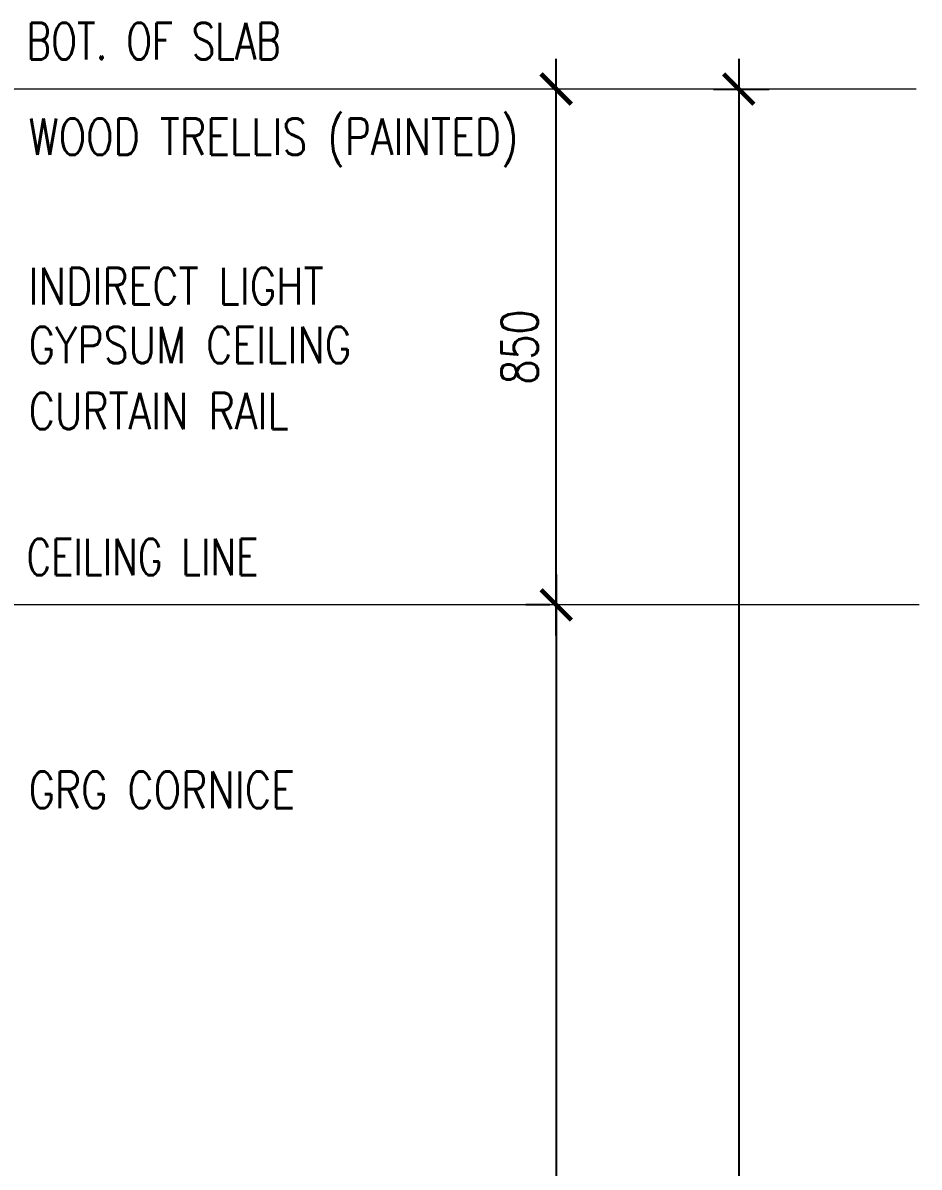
# Model space of a CAD drawing. Header units: inches. Extents: x -20583 to 399182, y -24453 to 525552.
# Drawn here: x 67553 to 69029, y 21237 to 23121 of the extents above; entities that cross this region are included whole.
import ezdxf

# ---------------------------------------------------------------- set-up
doc = ezdxf.new("R2010")
doc.units = ezdxf.units.IN
doc.header["$LTSCALE"] = 1000
doc.header["$MEASUREMENT"] = 0
doc.header["$PDMODE"] = 35
for name, pattern in [('DASHED', [0.75, 0.5, -0.25]), ('HIDDEN', [0.375, 0.25, -0.125]), ('HIDDEN2', [0.1875, 0.125, -0.0625])]:
    doc.linetypes.add(name, pattern=pattern)
doc.layers.add('A-DIM', color=9, linetype='Continuous')
doc.layers.add('A-Hidden', color=8, linetype='HIDDEN')
doc.layers.add('ID-NOTES', color=3, linetype='Continuous', lineweight=0)
doc.styles.add('grid_250', font='romans.shx', dxfattribs={"width": 0.75, "height": 0.75})
doc.styles.add('ID-ROMANS', font='romans.shx', dxfattribs={"width": 0.8})
doc.styles.add('ZZ-Dim All', font='romans.shx', dxfattribs={"width": 0.8})
doc.dimstyles.new('DIM-100', dxfattribs={"dimscale": 50, "dimtxt": 1.25, "dimasz": 1, "dimexe": 1, "dimexo": 1, "dimgap": 0.6, "dimtad": 1, "dimdec": 0, "dimrnd": 5, "dimdsep": 46, "dimtxsty": 'ZZ-Dim All', "dimblk1": 'ARCHTICK', "dimblk2": 'ARCHTICK', "dimsah": 1, "dimcen": 1, "dimdle": 1, "dimclrd": 256, "dimclre": 8, "dimclrt": 256, "dimazin": 2, "dimtfac": 1, "dimtdec": 0, "dimtix": 1, "dimtmove": 2, "dimatfit": 2, "dimfxl": 0.1, "dimtolj": 1, "dimtzin": 0, "dimlwd": -1, "dimlwe": -1, "dimarcsym": 0})

# ---------------------------------------------------------------- blocks, each defined once
blk = doc.blocks.new('_ARCHTICK')
at = {"color": 0, "linetype": 'ByBlock', "const_width": 0.15}
blk.add_lwpolyline([(-0.5, -0.5), (0.5, 0.5)], dxfattribs=at)
blk = doc.blocks.new('*D294')
at = {"layer": 'A-DIM', "transparency": 16777216}
blk.add_line((68431.3, 22212.6), (68431.3, 18812.1), dxfattribs=at)
at = {"layer": 'A-DIM', "color": 8, "linetype": 'HIDDEN2', "transparency": 16777216}
for p, q in [((68421, 22162.6), (68381.3, 22162.6)), ((68421, 18862.1), (68381.3, 18862.1))]:
    blk.add_line(p, q, dxfattribs=at)
at = {"layer": 'Defpoints', "color": 0, "transparency": 16777216}
for p in [(68471, 22162.6, 0), (68431.3, 18862.1), (68471, 18862.1, 0)]:
    blk.add_point(p, dxfattribs=at)
at = {"layer": 'A-DIM', "transparency": 16777216, "xscale": 50, "yscale": 50, "zscale": 50}
for p, rotation in [((68431.3, 22162.6), 90), ((68431.3, 18862.1), 270)]:
    blk.add_blockref('_ARCHTICK', p, dxfattribs=dict(at, rotation=rotation))
at = {"layer": 'A-DIM', "color": 3, "transparency": 16777216, "insert": (68371.3, 20512.3), "char_height": 60, "attachment_point": 5, "rotation": 90, "style": 'ZZ-Dim All'}
blk.add_mtext('\\A1;3300', dxfattribs=at)
blk = doc.blocks.new('*D295')
at = {"layer": 'A-DIM', "transparency": 16777216}
blk.add_line((68731.6, 23062.1), (68731.6, 18812.1), dxfattribs=at)
at = {"layer": 'A-DIM', "color": 8, "linetype": 'HIDDEN2', "transparency": 16777216}
for p, q in [((68690.4, 23012.1), (68781.6, 23012.1)), ((68743.8, 18862.1), (68781.6, 18862.1))]:
    blk.add_line(p, q, dxfattribs=at)
at = {"layer": 'Defpoints', "color": 0, "transparency": 16777216}
for p in [(68640.4, 23012.1, 0), (68693.8, 18862.1, 0), (68731.6, 18862.1)]:
    blk.add_point(p, dxfattribs=at)
at = {"layer": 'A-DIM', "transparency": 16777216, "xscale": 50, "yscale": 50, "zscale": 50}
for p, rotation in [((68731.6, 23012.1), 90), ((68731.6, 18862.1), 270)]:
    blk.add_blockref('_ARCHTICK', p, dxfattribs=dict(at, rotation=rotation))
at = {"layer": 'A-DIM', "color": 3, "transparency": 16777216, "insert": (68671.6, 20937.1), "char_height": 60, "attachment_point": 5, "rotation": 90, "style": 'ZZ-Dim All'}
blk.add_mtext('\\A1;4150', dxfattribs=at)
blk = doc.blocks.new('*D296')
at = {"layer": 'A-DIM', "transparency": 16777216}
blk.add_line((68431.3, 22112.6), (68431.3, 23062.1), dxfattribs=at)
at = {"layer": 'Defpoints', "color": 0, "transparency": 16777216}
for p in [(68431.3, 23012.1, 0), (68431.3, 23012.1), (68431.3, 22162.6, 0)]:
    blk.add_point(p, dxfattribs=at)
at = {"layer": 'A-DIM', "transparency": 16777216, "xscale": 50, "yscale": 50, "zscale": 50}
for p, rotation in [((68431.3, 23012.1), 90), ((68431.3, 22162.6), 270)]:
    blk.add_blockref('_ARCHTICK', p, dxfattribs=dict(at, rotation=rotation))
at = {"layer": 'A-DIM', "color": 3, "transparency": 16777216, "insert": (68371.3, 22587.3), "char_height": 60, "attachment_point": 5, "rotation": 90, "style": 'ZZ-Dim All'}
blk.add_mtext('\\A1;850', dxfattribs=at)

msp = doc.modelspace()

# ---------------------------------------------------------------- linework, layer by layer
at = {"layer": 'A-Hidden', "linetype": 'DASHED', "lineweight": 0, "ltscale": 10}
for p, q in [((69023.8, 23012.1, 0), (55743.7, 23012.1, 0)), ((69023.8, 22162.6, 0), (55743.7, 22162.6, 0)), ((69028.6, 22162.6, 0), (55748.5, 22162.6, 0))]:
    msp.add_line(p, q, dxfattribs=at)

# ---------------------------------------------------------------- texts
at = {"layer": 'ID-NOTES', "style": 'grid_250', "width": 0.75}
for s, p in [('BOT. OF SLAB ', (67559.5, 23061, -536.9)), ('CEILING LINE', (67559.5, 22211.5, -536.9))]:
    msp.add_text(s, height=60, rotation=360, dxfattribs=at).set_placement(p)
at = {"layer": 'ID-NOTES', "char_height": 60, "width": 771.843, "attachment_point": 1, "style": 'ID-ROMANS'}
for s, insert in [('WOOD TRELLIS (PAINTED)', (67562.9, 22963.6, 0)), ('INDIRECT LIGHT', (67562.9, 22717.6, 0)), ('GYPSUM CEILING', (67562.9, 22620.7, 0)), ('CURTAIN RAIL', (67562.9, 22511.9, 0)), ('GRG CORNICE', (67562.9, 21888.2, 0))]:
    msp.add_mtext(s, dxfattribs=dict(at, insert=insert))

# ---------------------------------------------------------------- dimensions: what is measured, and where the dimension line sits
at = {"layer": 'A-DIM'}
for base, p1, p2, picture, middle in [((68431.2865, 23012.0775, 0), (68431.2865, 22162.5778, 0), (68431.2865, 23012.0775, 0), '*D296', (68371.2865, 22587.3276, 0)), ((68731.6, 18862.1, 0), (68640.4, 23012.1, 0), (68693.8, 18862.1, 0), '*D295', (68671.6, 20937.1, 0)), ((68431.2865, 18862.0775, 0), (68470.99, 22162.5778, 0), (68470.99, 18862.0775, 0), '*D294', (68371.2865, 20512.3276, 0))]:
    dim = msp.add_linear_dim(base=base, p1=p1, p2=p2, angle=90, dimstyle='DIM-100', override={"dimtxt": 1.2, "dimclrt": 3}, dxfattribs=at)
    dim.commit()
    dim.dimension.update_dxf_attribs({"geometry": picture, "text_midpoint": middle})

doc.saveas('drawing.dxf')
